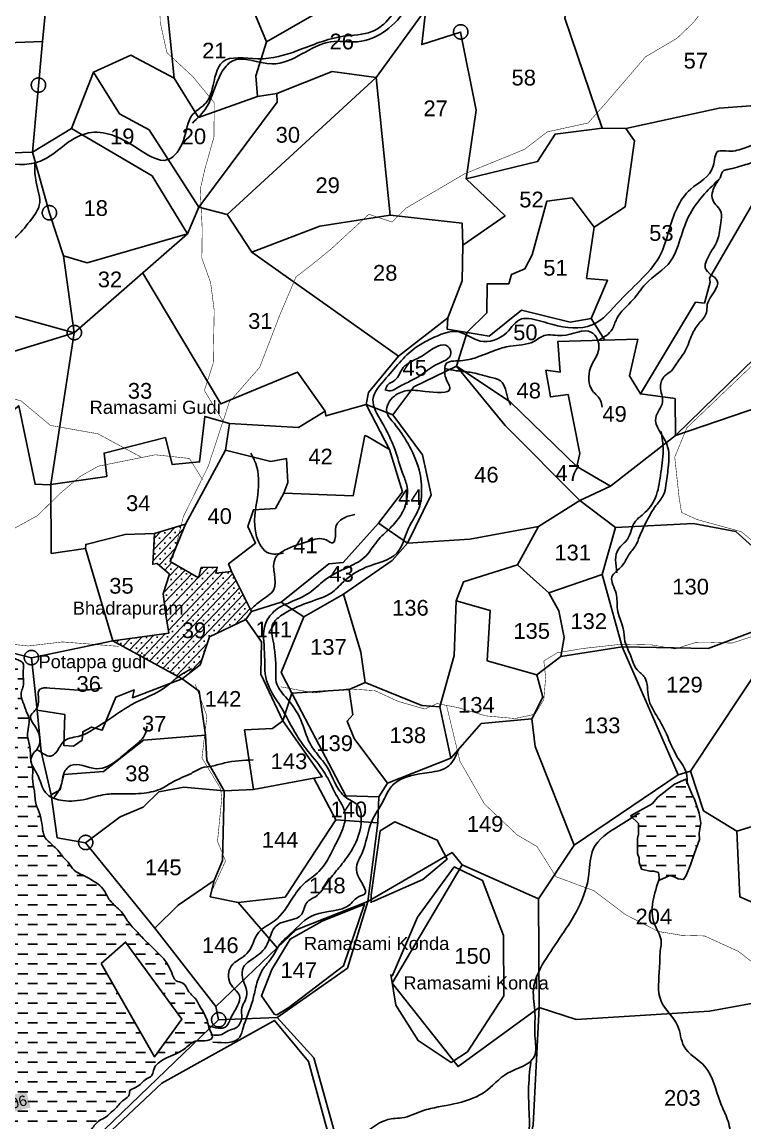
# Model space of a CAD drawing. Header units: feet. Extents: x 762418 to 770948, y 1592332 to 1602959.
# Drawn here: x 764764 to 766142, y 1597911 to 1600009 of the extents above; entities that cross this region are included whole.
import ezdxf
from ezdxf.enums import TextEntityAlignment as Align

# ---------------------------------------------------------------- set-up
doc = ezdxf.new("R2010")
doc.units = ezdxf.units.FT
doc.header["$LTSCALE"] = 15
doc.header["$MEASUREMENT"] = 0
doc.linetypes.add('ACAD_ISO02W100', pattern=[15, 12, -3])
doc.linetypes.add('HIDDEN2', pattern=[0.1875, 0.125, -0.0625])
for name, color, linetype in [('HILL', 17, 'Continuous'), ('PLOT', 7, 'Continuous'), ('PLOT NO', 7, 'Continuous'), ('ROADS', 6, 'Continuous'), ('STRUCTURE', 5, 'Continuous'), ('TANKS-STREAM', 4, 'Continuous'), ('VILLAGE', 30, 'Continuous'), ('VILLAGE STONES', 240, 'Continuous')]:
    doc.layers.add(name, color=color, linetype=linetype)
doc.styles.get("Standard").update_dxf_attribs({"font": 'arial.ttf'})
doc.linetypes.add('DOTS', pattern='A,1e-06,-3,["●",Standard,S=3,R=0,X=-1.25,Y=-1.25],-3', length=6.000001)

msp = doc.modelspace()

# ---------------------------------------------------------------- hatches: boundary and pattern name
at = {"layer": 'TANKS-STREAM'}
h = msp.add_hatch(dxfattribs=at)
h.set_pattern_fill('DASH', color=256, scale=150, style=0)
edge = h.paths.add_edge_path()
edge.add_spline(control_points=[(765121.9, 1598088.6), (765120.1, 1598093.2), (765118.5, 1598103.6), (765111.8, 1598118.7), (765103.4, 1598131.4), (765096.3, 1598147.5), (765081, 1598157.4), (765075.2, 1598177.7), (765054.9, 1598178.3), (765045, 1598219.2), (765011.3, 1598242.7), (764983, 1598274.8), (764966.1, 1598291.8), (764953.8, 1598315.5), (764931.1, 1598329.5), (764921.2, 1598357.7), (764899.8, 1598371.3), (764879.9, 1598382.4), (764862, 1598389.5), (764853.1, 1598407.4), (764841.7, 1598416.1), (764832.7, 1598430.8), (764819.7, 1598440.7), (764806.1, 1598454), (764803.7, 1598467.9), (764801.6, 1598482.8), (764798.3, 1598500), (764788.7, 1598518.9), (764788.9, 1598541.7), (764782.6, 1598565), (764785.8, 1598584.2), (764779.3, 1598605.1), (764781.1, 1598625.6), (764771.2, 1598652.7), (764782, 1598675.5), (764771.8, 1598694.1), (764767.5, 1598709.8), (764759.7, 1598725.5), (764766.1, 1598739.4), (764767.8, 1598751), (764766.1, 1598761.8), (764765.9, 1598774), (764768.9, 1598786.7), (764757.9, 1598791.9), (764747.8, 1598796), (764733.9, 1598798.1), (764719.3, 1598800.9), (764705, 1598803.4), (764689.2, 1598805.3), (764674.3, 1598813.4), (764659.6, 1598813.9), (764649.8, 1598816.2), (764642.4, 1598818), (764633.5, 1598815.8), (764622.4, 1598830), (764604.4, 1598826.3), (764588.9, 1598828.5), (764580.1, 1598832.3), (764571.8, 1598833.7), (764563.7, 1598835.1), (764551.2, 1598834.8), (764535.8, 1598831.8), (764517.6, 1598830.9), (764503, 1598831.2), (764489.1, 1598829.2), (764479.7, 1598821.5), (764468.3, 1598817.4), (764459.3, 1598810.8), (764448.7, 1598803.1), (764445.8, 1598787.3), (764440.8, 1598772.7), (764438.2, 1598758.2), (764433.8, 1598746.8), (764429.4, 1598735.2), (764429, 1598723.7), (764425.7, 1598702.2), (764420.4, 1598682.9), (764414.5, 1598664.2), (764411.5, 1598657.3), (764408.4, 1598649.9), (764398.7, 1598641.4), (764383.1, 1598639.6), (764372.5, 1598630.2), (764343.3, 1598622), (764319.4, 1598593.8), (764263.9, 1598579.8), (764271, 1598535.1), (764290.8, 1598510.3), (764283.8, 1598497.7), (764281.3, 1598493.1)], knot_values=[0, 0, 0, 0, 15.236643, 30.425916, 49.268111, 61.29899, 81.97814, 102.084858, 115.773053, 133.025963, 212.487691, 236.470845, 261.320268, 284.011501, 315.420284, 336.871803, 370.102665, 387.367181, 406.221294, 425.389789, 444.417436, 448.630932, 476.733578, 493.34505, 502.978873, 518.344501, 538.747502, 555.021144, 580.959896, 605.741593, 626.769073, 637.540012, 670.437107, 687.164076, 721.92825, 735.671965, 748.241369, 771.73054, 783.151148, 792.389286, 806.578996, 815.257846, 830.35944, 837.968441, 848.244294, 864.119195, 879.458499, 892.916471, 907.805913, 926.754154, 942.470551, 951.350167, 956.913802, 965.145952, 976.30659, 1003.989351, 1013.238331, 1023.360739, 1032.240389, 1038.707898, 1047.8548, 1069.523964, 1085.557036, 1102.48498, 1113.696263, 1126.399537, 1138.056874, 1149.595348, 1159.958466, 1176.000146, 1194.951457, 1207.140536, 1219.70994, 1231.701283, 1244.110557, 1253.800534, 1296.881363, 1304.104514, 1312.503788, 1319.655339, 1327.741907, 1349.904078, 1364.253051, 1368.591241, 1440.378916, 1472.491868, 1518.68343, 1544.304194, 1559.065831, 1559.065831, 1559.065831, 1559.065831], degree=3, periodic=0)
edge.add_spline(control_points=[(764281.3, 1598493.1), (764287.6, 1598487.1), (764296, 1598479.2), (764297, 1598464.8), (764298.9, 1598450.9), (764309, 1598437.9), (764308.7, 1598414), (764305.1, 1598392.3), (764317.7, 1598374.9), (764322.4, 1598359.8), (764311.2, 1598349.1), (764322.6, 1598335.8), (764303.1, 1598336.3), (764295.3, 1598331.5)], knot_values=[3087.78125, 3087.78125, 3087.78125, 3087.78125, 3112.178941, 3120.363638, 3130.354517, 3154.22091, 3165.810148, 3201.376333, 3214.590002, 3229.814529, 3244.457284, 3249.124742, 3273.020901, 3273.020901, 3273.020901, 3273.020901], degree=3, periodic=0)
edge.add_line((764295.3, 1598331.5), (764320.5, 1598311.9))
edge.add_line((764320.5, 1598311.9), (764353.8, 1598279.8))
edge.add_line((764353.8, 1598279.8), (764398.2, 1598231.6))
edge.add_line((764398.2, 1598231.6), (764414.4, 1598210.4))
edge.add_line((764414.4, 1598210.4), (764423, 1598193.4))
edge.add_spline(control_points=[(764423, 1598193.4), (764425.6, 1598191), (764427.1, 1598188.5), (764427, 1598185.5)], knot_values=[2881.608706, 2881.608706, 2881.608706, 2881.608706, 2893.940244, 2893.940244, 2893.940244, 2893.940244], degree=3, periodic=0)
edge.add_line((764427, 1598185.5), (764436.8, 1598159.7))
edge.add_line((764436.8, 1598159.7), (764447.6, 1598129.1))
edge.add_line((764447.6, 1598129.1), (764455.6, 1598093.9))
edge.add_line((764455.6, 1598093.9), (764469.1, 1598020.2))
edge.add_line((764469.1, 1598020.2), (764476.9, 1597976.7))
edge.add_line((764476.9, 1597976.7), (764484.1, 1597942.3))
edge.add_line((764484.1, 1597942.3), (764492.5, 1597897.9))
edge.add_line((764492.5, 1597897.9), (764504.5, 1597839.4))
edge.add_spline(control_points=[(764504.5, 1597839.4), (764506.8, 1597835.3), (764507.4, 1597829.7), (764507.4, 1597823.8)], knot_values=[2458.163018, 2458.163018, 2458.163018, 2458.163018, 2472.175117, 2472.175117, 2472.175117, 2472.175117], degree=3, periodic=0)
edge.add_line((764507.4, 1597823.8), (764512.3, 1597797.7))
edge.add_line((764512.3, 1597797.7), (764517.1, 1597791.6))
edge.add_spline(control_points=[(764517.1, 1597791.6), (764521.2, 1597792.2), (764538.9, 1597797.3), (764535.6, 1597758.8), (764566.5, 1597746.1), (764559.6, 1597715.1), (764580.2, 1597701.7), (764580.4, 1597682.8), (764582.3, 1597676.3)], knot_values=[2279.132492, 2279.132492, 2279.132492, 2279.132492, 2291.217587, 2323.130848, 2352.163072, 2376.944798, 2399.636054, 2419.56681, 2419.56681, 2419.56681, 2419.56681], degree=3, periodic=0)
edge.add_line((764582.3, 1597676.3), (764586, 1597669.5))
edge.add_spline(control_points=[(764586, 1597669.5), (764586.9, 1597668.8), (764589.6, 1597667.2), (764603.8, 1597667.4), (764617.4, 1597710.8), (764684.5, 1597699.4), (764693.4, 1597752.5), (764738.3, 1597763), (764767.7, 1597779.9), (764790.5, 1597797.2), (764792.3, 1597798.7)], knot_values=[2018.000325, 2018.000325, 2018.000325, 2018.000325, 2022.02068, 2029.038365, 2055.53743, 2132.66863, 2168.344071, 2184.632621, 2263.603679, 2270.536318, 2270.536318, 2270.536318, 2270.536318], degree=3, periodic=0)
edge.add_line((764775.2, 1597786.2), (764792.3, 1597798.7))
edge.add_spline(control_points=[(764792.3, 1597798.7), (764796.4, 1597801.8), (764810.5, 1597813.3), (764830.1, 1597831.9), (764848.7, 1597854), (764864.6, 1597871.2), (764882.8, 1597882.2), (764897.7, 1597897.4), (764908.6, 1597913.8), (764926.6, 1597919.8), (764934.7, 1597930.7), (764945.2, 1597937.4), (764951.6, 1597951.8), (764970.2, 1597957.4), (764968.7, 1597972.8), (764987.9, 1597976.9), (764995.8, 1597991.8), (765013.2, 1597997.5), (765016.2, 1598032.4), (765064.3, 1598035.1), (765087.9, 1598063.5), (765096.7, 1598065.4), (765097.8, 1598065.5)], knot_values=[1607.090717, 1607.090717, 1607.090717, 1607.090717, 1622.615075, 1661.472667, 1687.971606, 1709.46195, 1731.209096, 1751.046239, 1773.377104, 1788.028602, 1805.406726, 1812.89241, 1824.579445, 1851.867014, 1854.203438, 1868.474949, 1895.134325, 1906.164801, 1917.248685, 1988.239935, 2014.199034, 2018.000325, 2018.000325, 2018.000325, 2018.000325], degree=3, periodic=0)
edge.add_line((765097.8, 1598065.5), (765121.9, 1598088.6))
h.paths.add_polyline_path([(764686.4, 1598071.1), (764675.3, 1598000.3), (764542.3, 1597870.7), (764491.4, 1597999.5)], flags=16)
h.paths.add_polyline_path([(764680.2, 1598567.9), (764689, 1598663.3), (764744, 1598672.6), (764749.9, 1598600.1)], flags=16)
h.paths.add_polyline_path([(764426.3, 1598567.6), (764337.9, 1598566.3), (764342.6, 1598604.6), (764412, 1598622.2)], flags=16)
h.paths.add_polyline_path([(764914.9, 1598213.1), (764961.7, 1598254), (765069.5, 1598107.1), (765016.7, 1598035.1)], flags=16)
h = msp.add_hatch(dxfattribs=at)
h.set_pattern_fill('DASH', color=256, scale=150, style=0)
h.paths.add_polyline_path([(766059.8, 1598480.9), (766056.6, 1598500), (766053.4, 1598509.5), (766047.6, 1598527), (766042.3, 1598538.1), (766031.6, 1598564.6), (766009.9, 1598555.6), (765978.1, 1598530.7), (765966.9, 1598518), (765925.5, 1598494.7), (765940.9, 1598480.4), (765940.9, 1598470.3), (765940.9, 1598459.7), (765939.3, 1598451.8), (765938.8, 1598435.3), (765939.3, 1598423.1), (765942.5, 1598414.1), (765942, 1598405.7), (765946.7, 1598393.5), (765962.7, 1598389.2), (765970.1, 1598389.2), (765979.1, 1598387.1), (765981.2, 1598372.3), (765987.1, 1598374.9), (766000.9, 1598381.3), (766008.8, 1598378.6), (766016.8, 1598374.9), (766026.9, 1598373.3), (766032.2, 1598381.3), (766040.1, 1598401.4), (766047.6, 1598423.7), (766057.6, 1598449.6), (766056.6, 1598461.8)])
at = {"layer": 'VILLAGE', "linetype": 'Continuous'}
h = msp.add_hatch(dxfattribs=at)
h.set_pattern_fill('SACNCR', color=256, scale=150, angle=1.53032, style=0)
h.paths.add_polyline_path([(765017.3, 1599033.6), (765076, 1599051.1), (765046.8, 1598979.9), (765100.8, 1598949.2), (765106, 1598968.6), (765136.5, 1598969.5), (765134.4, 1598957.9), (765164.3, 1598961.3), (765202.4, 1598884.6), (765191.3, 1598869.6), (765121.8, 1598836.1), (765104.2, 1598782.9), (765070, 1598756), (764937.2, 1598828.5), (765044.2, 1598843.6), (765033.7, 1598918.6), (765045.8, 1598955.9), (765022.1, 1598976.5), (765013.7, 1598974.9)])
h.paths.add_polyline_path([(764852.9, 1598863.8), (765080.5, 1598863.8), (765080.5, 1598911.7), (764852.9, 1598911.7)], flags=9)

# ---------------------------------------------------------------- linework, layer by layer
at = {"layer": 'HILL'}
for points in [[(765432.4, 1598331), (765529.1, 1598373.3), (765575.7, 1598412.1), (765556.7, 1598448.4), (765475.6, 1598483.7), (765447.9, 1598466.5), (765430.6, 1598344), (765430.6, 1598329.3)], [(765471, 1598189.4), (765519.4, 1598301.6), (765589.1, 1598397.4), (765643.4, 1598371.3), (765683.1, 1598266.8), (765684, 1598151.4), (765614.3, 1598045), (765583.3, 1598024.7), (765520.4, 1598066.3), (765477.8, 1598134), (765468.1, 1598192)], [(765246.3, 1598116.2), (765221.1, 1598151.7), (765240.8, 1598202), (765275.9, 1598259.7), (765336.8, 1598293.8), (765417.9, 1598326.4), (765378.1, 1598208.5), (765273.5, 1598129.4), (765250.5, 1598115.5), (765244.2, 1598116.9)], [(765113.8, 1597495.8), (765444.5, 1597538.2), (765310.9, 1598026.1), (765246, 1598104.8), (765031.1, 1597985.2), (764913.8, 1597874.7), (764930.3, 1597820.2), (764963, 1597790.5), (765152.9, 1597786.7), (765113.8, 1597495.5)]]:
    msp.add_lwpolyline(points, dxfattribs=at)
at = {"layer": 'PLOT'}
for points in [[(764825.9, 1600207.3), (764803.3, 1599972.1), (764783.8, 1599760.8), (764858.6, 1599806.2), (764900.5, 1599913.8), (764971.9, 1599945.9), (765054.4, 1599902.3), (765038.6, 1600060.6)], [(764429.7, 1600151.6), (764433.3, 1599958.1), (764803.3, 1599972.1)], [(765213.9, 1599867.2), (765250.5, 1599872.6), (765356.5, 1599914.7), (765440, 1599903.5), (765535, 1600033.7), (765527.1, 1599966.2), (765601.5, 1599990), (765631, 1599841), (765612.1, 1599710), (765748.2, 1599742.9), (765781.9, 1599795.5), (765871.8, 1599806.7), (765800.5, 1600016.8), (765828.9, 1600138.5)], [(765230.7, 1599971.2), (765465.2, 1600106.4)], [(765054.4, 1599902.3), (765100.7, 1599827.4), (765213.9, 1599867.2), (765210.4, 1599906.3), (765230.7, 1599971.2), (765197.8, 1600051.3)], [(764433.3, 1599958.1), (764436.9, 1599767.3), (764527.8, 1599752.5), (764783.8, 1599760.8)], [(765101.4, 1599655.8), (765006.6, 1599803.8), (764950.2, 1599833.9), (764900.5, 1599913.8)], [(765101.4, 1599655.8), (765155.7, 1599642.2), (765440, 1599903.5), (765466.8, 1599641.1), (765604.2, 1599625.6), (765605.7, 1599583.3), (765686.2, 1599639.8), (765612.1, 1599710)], [(765080.2, 1599605.4), (765101.4, 1599655.8), (765250.9, 1599856.2), (765250.5, 1599872.6)], [(765871.8, 1599806.7), (765916.9, 1599806), (766094.7, 1599844.7), (766215.7, 1599853.5)], [(765080.2, 1599605.4), (765012.5, 1599715.8), (764858.6, 1599806.2)], [(765856.6, 1599618), (765915.3, 1599656.5), (765933.1, 1599782.9), (765916.9, 1599806)], [(764472.6, 1599524.6), (764863.9, 1599416.4), (764843.1, 1599563.5), (764816.4, 1599644.9), (764783.8, 1599760.8)], [(765576.9, 1599444.8), (765576, 1599423.3), (765656.1, 1599410.1), (765717.4, 1599459.6), (765810.3, 1599436.9), (765850.7, 1599443.4), (765881.6, 1599516.5), (765841.8, 1599520), (765856.6, 1599618), (765814.1, 1599673.8), (765766.1, 1599667.2), (765738.3, 1599565.4), (765724.2, 1599538.7), (765698.3, 1599527.6), (765693.3, 1599510.1), (765652.1, 1599510.1), (765651.4, 1599454.7), (765614.1, 1599417.5), (765593.3, 1599352.9), (765696.2, 1599284.8), (765823.3, 1599161.1), (765829.1, 1599186.3), (765806.8, 1599298.4), (765772.9, 1599294.1), (765764.3, 1599345.1), (765791.7, 1599341.5), (765787.1, 1599400), (765940, 1599404), (765923.8, 1599334.2), (765944.7, 1599299.7), (766050, 1599475), (766066.7, 1599473), (766077.6, 1599512.8), (766076.3, 1599520.5), (766198.4, 1599729.9)], [(765155.7, 1599642.2), (765202.6, 1599570.2), (765332.6, 1599619.7), (765466.8, 1599641.1)], [(766011.4, 1599220.4), (766416.7, 1599615.6)], [(766416.7, 1599615.6), (766393.8, 1599350.6), (766011.4, 1599220.4)], [(764863.9, 1599416.4), (765080.2, 1599605.4), (764888.5, 1599549.7), (764843.1, 1599563.5)], [(765202.6, 1599570.2), (765482.6, 1599371.9), (765576.9, 1599444.8), (765604.5, 1599515.3), (765605.7, 1599583.3)], [(765160.4, 1599243.6), (765291.7, 1599235.5), (765342.6, 1599266.9), (765290.3, 1599341.3), (765143.4, 1599280.8), (764994.5, 1599530)], [(765850.7, 1599443.4), (765877, 1599402.4)], [(764863.9, 1599416.4), (764121.3, 1599188)], [(764121.3, 1599188), (764535.8, 1599100.9), (764757.9, 1599277.1), (764789, 1599127.4), (764816.4, 1599126.6), (764818.8, 1599126.8), (764863.9, 1599416.4)], [(765342.6, 1599266.9), (765344, 1599257.8), (765421.4, 1599279.4), (765425.6, 1599302.7), (765482.6, 1599371.9)], [(765421.4, 1599279.4), (765471.9, 1599260.1), (765512, 1599313.1), (765593.3, 1599352.9)], [(765829, 1599096.8), (765686.7, 1599239.6), (765593.3, 1599352.9)], [(766393.8, 1599350.6), (766539.3, 1598590.5), (766236.3, 1598875), (766215, 1598958.1), (766126.9, 1599037.2), (766045.2, 1599052.7), (765897.4, 1599044.8)], [(766393.8, 1599350.6), (766606.2, 1599291), (766738.6, 1598797.5), (766740.9, 1598607.1), (766539.3, 1598590.5), (766128.8, 1598465.8), (766065.1, 1598504.3), (766040.2, 1598580.1), (766236.3, 1598875), (766073.7, 1598813.9), (765910, 1598817.5)], [(765887.3, 1599123.9), (766011.4, 1599220.4), (766010.8, 1599290.8), (765944.7, 1599299.7)], [(765421.4, 1599279.4), (765465.8, 1599193.7), (765423.7, 1599218.5), (765418.8, 1599220.3), (765396, 1599105.1), (765263.9, 1599110.7), (765271.3, 1599130.6), (765269.2, 1599176.5), (765239.3, 1599171.2), (765152.6, 1599192.5)], [(765444.5, 1599053), (765500, 1599015.4), (765545.2, 1599107.4), (765528.7, 1599183.6), (765471.9, 1599260.1)], [(764451, 1598881.6), (764782, 1598796.4), (764937.2, 1598828.5), (764885.6, 1599005.1), (764820, 1598995.4), (764818.8, 1599126.8), (764926.2, 1599142.5), (764920.7, 1599187), (765037.7, 1599216.6), (765051, 1599165), (765103, 1599170.1), (765112.8, 1599256.9), (765160.4, 1599243.6), (765152.6, 1599192.5), (765076, 1599051.1), (765017.3, 1599033.6), (764960.7, 1599031.9), (764885.7, 1599012.8), (764885.6, 1599005.1)], [(765164.3, 1598961.3), (765202.4, 1598884.6), (765258.9, 1598902.5), (765349.7, 1598975.7), (765377.2, 1598978.3), (765444.5, 1599053), (765490.7, 1599112.8), (765465.8, 1599193.7)], [(765823.3, 1599161.1), (765887.3, 1599123.9), (765829, 1599096.8)], [(765263.9, 1599110.7), (765248, 1599081.4), (765206, 1599078.8), (765195.3, 1599046.9), (765210, 1599015.2), (765158.6, 1598975.8), (765164.3, 1598961.3), (765134.4, 1598957.9), (765136.5, 1598969.5), (765106, 1598968.6), (765100.8, 1598949.2), (765046.8, 1598979.9), (765076, 1599051.1)], [(765871.6, 1598955.4), (765897.4, 1599044.8), (765829, 1599096.8), (765749.9, 1599046.9)], [(765017.3, 1599033.6), (765013.7, 1598974.9), (765022.1, 1598976.5), (765045.8, 1598955.9), (765033.7, 1598918.6), (765038.8, 1598878.2), (765044.2, 1598843.6), (764937.2, 1598828.5)], [(765500, 1599015.4), (765619, 1599022.7), (765749.9, 1599046.9), (765710.2, 1598973.8), (765606.6, 1598941.4), (765593.2, 1598904.8), (765589.1, 1598801), (765561.5, 1598703.1)], [(765500, 1599015.4), (765470.8, 1598982.1), (765378.1, 1598917.5), (765302.1, 1598874.3), (765258.9, 1598902.5)], [(765593.2, 1598904.8), (765658.1, 1598886.4), (765652.3, 1598790.7), (765746.9, 1598764), (765792.7, 1598798.8), (765799.1, 1598835.3), (765789.2, 1598885.8), (765770.1, 1598920.6), (765710.2, 1598973.8)], [(765770.1, 1598920.6), (765871.6, 1598955.4), (765910, 1598817.5), (765792.7, 1598798.8)], [(765418.9, 1598749.6), (765410.9, 1598807.3), (765378.1, 1598917.5)], [(765262.2, 1598676.2), (765220, 1598765), (765221, 1598826.8), (765191.3, 1598869.6), (765202.4, 1598884.6)], [(765191.3, 1598869.6), (765121.8, 1598836.1), (765104.2, 1598782.9), (765070, 1598756), (764937.2, 1598828.5)], [(765302.1, 1598874.3), (765258.9, 1598768.1), (765279.1, 1598729.2), (765382, 1598533.2), (765445.4, 1598531.5), (765443.2, 1598481.6), (765362.9, 1598487.6), (765321.4, 1598566.7), (765337.3, 1598569.5), (765262.2, 1598676.2), (765279.1, 1598729.2)], [(765818.1, 1598438.7), (766017, 1598573.1), (765910, 1598817.5)], [(764793.2, 1598696.8), (764782, 1598796.4)], [(764819.9, 1598534.8), (764800.8, 1598617.6), (764793.2, 1598696.8), (764846, 1598688), (764844.2, 1598628.9), (764862.6, 1598628.1), (764878.8, 1598639.3), (764880.1, 1598655.5), (764896.9, 1598664.2), (764917.2, 1598658.3), (764943.1, 1598721.6), (764978.3, 1598735), (764975.2, 1598720.1), (765070, 1598756)], [(765070, 1598756), (765102.2, 1598733), (765114.2, 1598648.9), (765117, 1598600.5), (765149.9, 1598542.8), (765206.1, 1598545.5), (765189, 1598658.9), (765242.1, 1598661.6), (765262.2, 1598676.2)], [(765746.9, 1598764), (765758.6, 1598721.5), (765737.1, 1598679.8), (765640.8, 1598671.1), (765582.5, 1598605.1)], [(765445.4, 1598531.5), (765461.6, 1598557.1), (765397.9, 1598642.3), (765384.7, 1598675.8), (765395.6, 1598687.5), (765388.9, 1598736.2), (765279.1, 1598729.2)], [(765388.9, 1598736.2), (765418.9, 1598749.6), (765527.3, 1598705.7), (765561.5, 1598703.1), (765582.5, 1598605.1), (765461.6, 1598557.1)], [(765737.1, 1598679.8), (765743.8, 1598626.9), (765818.1, 1598438.7), (765750.2, 1598336.4)], [(764885.6, 1598443.7), (764831.5, 1598453.1), (764819.9, 1598534.8), (764836.9, 1598544.6), (764844, 1598573.7), (764919.8, 1598579.4), (764995.8, 1598639.3), (765114.2, 1598648.9)], [(765206.1, 1598545.5), (765321.4, 1598566.7)], [(766017, 1598573.1), (766040.2, 1598580.1)], [(765149.9, 1598542.8), (765073.1, 1598549.6), (765025.4, 1598541), (764995.3, 1598511.7), (764951.6, 1598493), (764885.6, 1598443.7), (765017.5, 1598280.4), (765062.5, 1598324.6), (765130.7, 1598371.6), (765146.8, 1598409.5), (765149.9, 1598542.8)], [(765176.7, 1598329.4), (765266.4, 1598339.6), (765362.9, 1598487.6)], [(765443.2, 1598481.6), (765424.5, 1598331.4), (765585.1, 1598424.9), (765604.5, 1598401.3), (765471, 1598175.6), (765596.5, 1598016.6), (765751.4, 1598129.4), (765750.2, 1598336.4), (765604.5, 1598401.3)], [(765103.1, 1597486.1), (765289.8, 1597072.7), (765449.7, 1597152.5), (765459.5, 1597530.9), (765538.9, 1597467.1), (765689.8, 1597505.7), (765695.2, 1597626), (765678.4, 1597678.4), (765728.1, 1597706.6), (765739.6, 1597751.4), (765723.4, 1597828.6), (765740.2, 1597905.8), (765751.4, 1598129.4), (765822.3, 1598106.4), (766076.6, 1598122.1), (766201.9, 1598145), (766216.4, 1598209.7), (766224, 1598300.8), (766134.5, 1598340.4), (766128.8, 1598465.8)], [(765130.7, 1598371.6), (765123.5, 1598340.6), (765176.7, 1598329.4), (765251, 1598242.9), (765134.2, 1598131.5), (765017.5, 1598280.4)], [(765134.2, 1598131.5), (765139.5, 1598105.5), (765250.9, 1598110), (765385.5, 1598204.4), (765424.5, 1598331.4), (765287.2, 1598277.2), (765251, 1598242.9)], [(765139.5, 1598105.5), (764904.8, 1597880.4), (764594.3, 1597654.7), (764521.5, 1597786.1), (764474.6, 1597845.5), (764253, 1598100.9)], [(765250.9, 1598110), (765321.4, 1598033.4), (765443.7, 1597592.7), (765459.5, 1597530.9), (765103.1, 1597486.1)]]:
    msp.add_lwpolyline(points, dxfattribs=at)
at = {"layer": 'PLOT', "linetype": 'ACAD_ISO02W100'}
for centre in [(765601.6, 1599990.4), (764795.5, 1599888.9), (764816.4, 1599645.3), (764864, 1599416.8)]:
    msp.add_circle(centre, 13.7, dxfattribs=at)
at = {"layer": 'ROADS', "linetype": 'HIDDEN2', "ltscale": 10, "const_width": 1}
for points in [[(764967, 1600531.4), (764973.9, 1600443.1), (764995.2, 1600377.3), (765013.5, 1600328.3), (765019.3, 1600247.8), (765037.9, 1600173.6), (765042.9, 1600121.3), (765026.1, 1600064.9), (765028, 1600008.5), (765040.6, 1599951), (765090.2, 1599905.1), (765131, 1599855.3), (765130.6, 1599790.3), (765113.5, 1599729.8), (765104.3, 1599690), (765108.1, 1599615.4), (765107.4, 1599558.8), (765124.1, 1599512.4), (765131, 1599459.3), (765129.1, 1599358.3), (765112.3, 1599306.1), (765147.4, 1599248.5)], [(766097.3, 1600078.1), (766046.4, 1600008.8), (766014.4, 1599978.2), (765954.4, 1599942.9), (765878.9, 1599855), (765844.8, 1599816.6), (765767, 1599799.8), (765723.5, 1599766.4), (765608.7, 1599719.5), (765497.7, 1599654.5), (765470.8, 1599627.7), (765426.2, 1599642.5), (765355.7, 1599577.5), (765322, 1599550), (765287.1, 1599522.8), (765256.3, 1599450.5), (765217.8, 1599350.5), (765159.9, 1599284.4), (765119.5, 1599161.6), (765072.1, 1599065.7), (765052.3, 1598987.6)], [(766018.5, 1599102.4), (766010.2, 1599179.2), (766033.1, 1599235), (766263.9, 1599454.9), (766420.4, 1599607.7), (766609, 1599599.5), (766579.7, 1599429.5), (766583.3, 1599400.3), (766494.5, 1599339.5), (766421.3, 1599262.8), (766377.4, 1599150.9), (766342.6, 1599028.1), (766269.4, 1598874.6), (766243.8, 1598876.4), (766221.5, 1598966.9), (766137.1, 1599037.1), (766052.7, 1599060.2), (766023.1, 1599073.7), (766018.5, 1599102.4)], [(765108.8, 1599136.2), (765083.8, 1599176.7), (765018.6, 1599183.7), (764909.8, 1599162), (764875.8, 1599142.8), (764837.7, 1599110.8), (764793.8, 1599067.7), (764698.2, 1599015.2), (764648.6, 1598971), (764606.8, 1598963.2), (764522.6, 1598997.3), (764485.3, 1598998.1), (764407.4, 1598945.9), (764320.9, 1598893)], [(765258.2, 1598741.1), (765321.8, 1598729.4), (765386.6, 1598737.2), (765437.6, 1598733.8), (765482.9, 1598713), (765532.9, 1598698.7), (765556.7, 1598709.1), (765596.9, 1598701.3), (765649.2, 1598685.7), (765705.3, 1598680.6), (765743.4, 1598688.8), (765760.2, 1598716.8), (765763.7, 1598758.7), (765760.3, 1598790.5), (765786.2, 1598806), (765835, 1598814.2), (765908.4, 1598822.3), (765966.7, 1598821), (766010.8, 1598813.3), (766049.3, 1598825.4), (766084.3, 1598825.8), (766119.7, 1598824.5), (766177.6, 1598843.5)], [(765128.7, 1598356.4), (765152.6, 1598408.9), (765137.3, 1598446.2), (765145.3, 1598527.4), (765143.4, 1598546.5), (765107.6, 1598605.4), (765117.1, 1598685.2), (765094.7, 1598746.2)], [(765574.7, 1598705), (765600.1, 1598599.1), (765647, 1598517.4), (765709, 1598458.8), (765747.4, 1598436.3), (765783.5, 1598378.8), (765855.9, 1598352.1), (765916.3, 1598306.4), (765978.9, 1598274.3), (766023.5, 1598267), (766067, 1598265.8), (766132, 1598236.3), (766203.7, 1598180), (766218.4, 1598170.4), (766229.2, 1598138), (766313.9, 1598086.7), (766377.2, 1598013.2), (766470.9, 1597949.3), (766553.3, 1597863.1)]]:
    msp.add_lwpolyline(points, dxfattribs=at)
at = {"layer": 'ROADS', "linetype": 'DOTS', "ltscale": 0.5, "const_width": 1}
for points in [[(764992, 1599178.9), (764909.1, 1599223.7), (764818.3, 1599239.7), (764762.4, 1599286.5), (764609.7, 1599327.4), (764496.9, 1599360.3), (764321.9, 1599471.3), (764215.1, 1599534.2), (764094.3, 1599591), (763959.2, 1599714), (763914.3, 1599794.8), (763835.4, 1599861.6), (763745.5, 1599928.8), (763717.5, 1599958.7)], [(764703.8, 1598826.7), (764775.9, 1598819), (764841.4, 1598826.7), (764948.4, 1598818.3)]]:
    msp.add_lwpolyline(points, dxfattribs=at)
at = {"layer": 'TANKS-STREAM'}
for points in [[(765925.5, 1598494.7), (765966.9, 1598518), (765978.1, 1598530.7), (766009.9, 1598555.6), (766031.6, 1598564.6), (766031.6, 1598564.6), (766042.3, 1598538.1), (766047.6, 1598527), (766053.4, 1598509.5), (766056.6, 1598500), (766059.8, 1598480.9), (766056.6, 1598461.8), (766057.6, 1598449.6), (766047.6, 1598423.7), (766040.1, 1598401.4), (766032.2, 1598381.3), (766026.9, 1598373.3), (766026.9, 1598373.3), (766016.8, 1598374.9), (766016.8, 1598374.9), (766008.8, 1598378.6), (766000.9, 1598381.3), (766000.9, 1598381.3), (766000.9, 1598381.3), (765987.1, 1598374.9), (765981.2, 1598372.3), (765981.2, 1598372.3), (765981.2, 1598372.3), (765979.1, 1598387.1), (765970.1, 1598389.2), (765962.7, 1598389.2), (765962.7, 1598389.2), (765946.7, 1598393.5), (765946.7, 1598393.5), (765942, 1598405.7), (765942.5, 1598414.1), (765939.3, 1598423.1), (765938.8, 1598435.3), (765939.3, 1598451.8), (765940.9, 1598459.7), (765940.9, 1598470.3), (765940.9, 1598480.4), (765940.9, 1598480.4), (765925.5, 1598494.7)], [(764914.9, 1598213.1), (764961.7, 1598254), (765069.5, 1598107.1), (765016.7, 1598035.1), (764914.9, 1598213.1)]]:
    msp.add_lwpolyline(points, dxfattribs=at)
for points in [[(766096.9, 1599711.5), (766104.1, 1599725.8), (766111.8, 1599728), (766146, 1599737.3), (766171.9, 1599747.3), (766186.8, 1599759.4), (766205, 1599780.8), (766222.1, 1599801.2), (766258.4, 1599832), (766261.7, 1599862.3), (766263.5, 1599902.3), (766275, 1599924.9), (766277.2, 1599942.5), (766288.8, 1599979.4), (766303.7, 1599994.8), (766343.4, 1600021.2), (766398.7, 1600066.2), (766440, 1600102.5), (766455.5, 1600126.8), (766487.4, 1600141.6), (766523.8, 1600184.6), (766534.3, 1600228.1), (766547.6, 1600294.5), (766546, 1600376), (766557, 1600408.5), (766599.5, 1600460.8), (766601.7, 1600488.5), (766639.2, 1600523.2), (766666.7, 1600549.1), (766686.6, 1600566.2), (766690.4, 1600567.8), (766703.7, 1600552.4), (766730.1, 1600528.2), (766745, 1600515), (766772, 1600482.5), (766829.3, 1600444), (766832.6, 1600433.5), (766828.8, 1600413.7), (766824.4, 1600381.8), (766833.3, 1600334.1), (766818.4, 1600295), (766815.6, 1600255.9), (766790.8, 1600208.9), (766766, 1600167), (766770.4, 1600135.6), (766761.1, 1600107.6), (766732.9, 1600049.5), (766705.9, 1600028.6), (766704.8, 1599993.3), (766702.6, 1599979), (766710.9, 1599957), (766723, 1599933.3), (766755.5, 1599890.6), (766763.2, 1599859.3), (766764.3, 1599847.7), (766755, 1599826.2), (766734, 1599767), (766729, 1599738.4), (766714.2, 1599702.6), (766688.8, 1599658.6), (766678.3, 1599628.8), (766659, 1599588.4), (766640.9, 1599570.2), (766644.2, 1599516.3), (766635.9, 1599473.5), (766637.5, 1599415.7), (766632.6, 1599364), (766632, 1599332.6), (766626.5, 1599304), (766642, 1599294.9)], [(766463.4, 1600384.9), (766492.7, 1600359.7), (766511, 1600333.2), (766519.7, 1600310.8), (766514.2, 1600263.7), (766511, 1600236.2), (766504.6, 1600216.1), (766483.1, 1600183.3), (766451, 1600165.5), (766441.9, 1600154.5), (766419, 1600135.8), (766404.3, 1600126.6), (766386.4, 1600106), (766373.6, 1600092.3), (766362.6, 1600083.1), (766347.5, 1600074.5), (766317.2, 1600050), (766292, 1600022.1), (766262.7, 1600009.3), (766252.1, 1599991.4), (766243, 1599929.8), (766231.1, 1599905.1), (766228.8, 1599882.7), (766227.4, 1599865.3), (766221.9, 1599845.2), (766213.7, 1599827.8), (766184.3, 1599786.4), (766144.4, 1599769.5), (766113.3, 1599762.7), (766093.1, 1599762.7), (766083.5, 1599734.3), (766040.7, 1599690.6), (765998.9, 1599610.9), (765983.5, 1599567), (765905.8, 1599478.2), (765852.3, 1599431.3), (765777.2, 1599432), (765736.6, 1599442.9), (765717.7, 1599442.9), (765689, 1599416.4), (765638.8, 1599400.7), (765597.8, 1599418.1), (765544.5, 1599404.7), (765518.4, 1599390.2), (765459.5, 1599330.3), (765434.1, 1599289.3), (765450.8, 1599246), (765475.8, 1599194.1), (765490.7, 1599148.4), (765498.7, 1599125.2), (765487.4, 1599068.8), (765466.7, 1599043.8), (765442.4, 1599019.2), (765417.3, 1598987.5), (765383.9, 1598968.2), (765341.1, 1598944), (765312.7, 1598920.5), (765275.4, 1598902.1), (765244.5, 1598884.3), (765228.9, 1598861.1), (765227.1, 1598806.2), (765231, 1598753.2), (765257.9, 1598703.2), (765289.1, 1598647.6), (765309.8, 1598618.6), (765342.1, 1598576.4), (765363.5, 1598535.8), (765381, 1598496.1), (765376.3, 1598470), (765359.9, 1598435.1), (765330.9, 1598388.7), (765301.9, 1598365.1), (765280.4, 1598337.9), (765246.3, 1598294.7), (765216.2, 1598272.9), (765193.6, 1598232.1), (765163.5, 1598208.2), (765161.7, 1598175.2), (765179.1, 1598152), (765163.5, 1598111.2), (765153.3, 1598092.7), (765119.9, 1598094.5)], [(763597.9, 1599829), (763625.3, 1599854.8), (763702.8, 1599870.1), (763730.2, 1599894.8), (763759.8, 1599956.5), (763768.7, 1599964.4), (763828.8, 1599962.8), (763883.7, 1599962.8), (763922.7, 1599955.4), (763973.6, 1599964.5), (764044.2, 1599962.9), (764098, 1599922.8), (764135.5, 1599897.6), (764232.7, 1599891.2), (764345.6, 1599892.3), (764389.4, 1599839.1), (764460.2, 1599798.3), (764515.5, 1599748.3), (764550.3, 1599724), (764622.1, 1599727.2), (764690.1, 1599742.5), (764769, 1599737.7), (764803.2, 1599745.6), (764859.7, 1599784.6), (764891.3, 1599797.7), (764980.4, 1599770.9), (765042.6, 1599746.7), (765072.2, 1599783), (765090.3, 1599833.2), (765115.6, 1599855.3), (765127.2, 1599881.7), (765147.2, 1599933.3), (765214.2, 1599939.1), (765289.9, 1599954.6), (765376.9, 1599982), (765432.2, 1599990.9), (765492.5, 1600056.5), (765514.7, 1600097)], [(765521.4, 1600094.4), (765498.1, 1600036.8), (765458.4, 1599992.9), (765404.4, 1599971.7), (765353.6, 1599971.7), (765241.3, 1599929.3), (765165, 1599934.6), (765144.4, 1599911.7), (765116.3, 1599846.6), (765089.3, 1599816.3)], [(763964.7, 1599396.5), (763964.7, 1599393.7), (764023.3, 1599411.4), (764026.7, 1599412.1), (764058.7, 1599416.2), (764095.4, 1599416.2), (764122.7, 1599418.2), (764141.7, 1599420.9), (764162.8, 1599424.3), (764181.2, 1599443.4), (764186, 1599450.2), (764246.6, 1599461.7), (764258.8, 1599467.2), (764294.3, 1599469.2), (764318.1, 1599459), (764340.6, 1599454.3), (764371.2, 1599454.3), (764388.2, 1599474), (764411.4, 1599489.6), (764444.7, 1599499.8), (764488, 1599525.3), (764511.1, 1599528.7), (764560.8, 1599528.7), (764594.2, 1599528.7), (764633, 1599535.5), (764677.9, 1599545), (764717.4, 1599572.2), (764754.2, 1599600.8), (764782.1, 1599633.4), (764797.1, 1599659.6), (764791, 1599703.8), (764788.3, 1599737.8), (764788.3, 1599741.9)], [(765865.8, 1599402.5), (765890.5, 1599422.9), (765899.2, 1599442.6), (765930.7, 1599479.7), (765954.2, 1599509.3), (766002.4, 1599553.1), (766022.9, 1599602.2), (766042.7, 1599649.1), (766096.4, 1599710.8)], [(766095, 1599709.3), (766082.6, 1599686.8), (766082.6, 1599670), (766098.9, 1599645.8), (766098, 1599626.4), (766091.9, 1599593.7), (766070.7, 1599554), (766068.5, 1599540.3), (766091.4, 1599515.7), (766072.4, 1599470.3), (766070.6, 1599454.9), (766056.9, 1599434.6), (766043.2, 1599413.4), (766030.4, 1599382.1), (766014.1, 1599358.3), (766003.9, 1599344.1), (765991.3, 1599334.2), (765982.9, 1599313.8), (765986.9, 1599284.3), (765973.8, 1599254.5), (765994.8, 1599204.3), (765997.7, 1599159.1), (765993.3, 1599125.3), (765988.8, 1599107.5), (765974.4, 1599087.1), (765954.5, 1599053), (765943, 1599027.7), (765935.1, 1599009.8), (765922.2, 1598992.5), (765909.2, 1598971.1), (765890.3, 1598950.8), (765898.3, 1598919), (765900.7, 1598888.8), (765911.7, 1598852.1), (765915.2, 1598827.8), (765925.6, 1598801.4), (765938.5, 1598773.6), (765952.9, 1598758.7), (765959.9, 1598720.7), (765978.8, 1598680.9), (765994.2, 1598651.6), (766015.6, 1598606.5), (766032.5, 1598575.7), (766033.5, 1598556.3)], [(765124.7, 1598077.3), (765145.5, 1598078), (765158.7, 1598085.6), (765172.6, 1598090.4), (765183.6, 1598109.8), (765183.6, 1598128.5), (765189.9, 1598142.3), (765193.3, 1598158.9), (765185, 1598186.6), (765186.4, 1598205.3), (765201, 1598219.9), (765229.5, 1598245.2), (765250.9, 1598286.7), (765298.1, 1598307.5), (765308.5, 1598330.3), (765324.4, 1598340.7), (765345.9, 1598366.3), (765364.6, 1598390.5), (765381.9, 1598412), (765401.4, 1598444.3), (765411.8, 1598493.4), (765406.9, 1598512.8), (765383.3, 1598529.4), (765365.3, 1598550.9), (765346.6, 1598587.5), (765327.9, 1598612.5), (765311.3, 1598638.1), (765293.9, 1598683.4), (765266.8, 1598722.1), (765249.5, 1598749.8), (765248.8, 1598770.6), (765243.2, 1598830.5), (765243.2, 1598861), (765257.8, 1598876.2), (765280, 1598889.3), (765324.3, 1598906.7), (765354.1, 1598919.8), (765377.7, 1598941.3), (765420.7, 1598969), (765479.8, 1598996.3), (765502, 1599043.4), (765523.5, 1599086.3), (765526.9, 1599109.2), (765522.1, 1599154.8), (765500.5, 1599205.7), (765474.9, 1599243.1), (765460.3, 1599265.9), (765474.9, 1599295.7), (765499.8, 1599306.1), (765533.8, 1599304.7), (765581.1, 1599309.9), (765572, 1599333.4), (765571.4, 1599344.5), (765572.7, 1599355.6), (765601.2, 1599363.2), (765631.6, 1599369.4), (765666.3, 1599382.6), (765696.1, 1599390.9), (765741.1, 1599399.9), (765760.6, 1599411), (765795.2, 1599411), (765851.3, 1599417.2), (765862.4, 1599404.7), (765865.2, 1599385.3), (765849.3, 1599349.3), (765853.4, 1599305.7), (765868.7, 1599287), (765871.4, 1599274.6)], [(765458.2, 1599307.5), (765462, 1599316.7), (765476, 1599326), (765491.9, 1599350.1), (765506.2, 1599360.9), (765528.8, 1599372.7), (765539.4, 1599380), (765576.9, 1599390.5), (765583, 1599377.5), (765554, 1599355.2), (765524.4, 1599334.9), (765504.7, 1599324), (765480.1, 1599311.3), (765467.4, 1599305.6), (765456.9, 1599307.8)], [(765571.2, 1599348.1), (765593.2, 1599344.1), (765619.8, 1599341.1), (765657.3, 1599331.6), (765677.4, 1599324.6), (765692.4, 1599288.6), (765696.9, 1599278.1)], [(765899.7, 1598958.6), (765902.9, 1599003.9), (765919.9, 1599022.8), (765933.7, 1599054.9), (765950.1, 1599070.6), (765973.4, 1599102), (765982.9, 1599144.2), (765987.9, 1599192.4), (765984.2, 1599228.3)], [(764281.3, 1598493.1), (764286.8, 1598506.8), (764277.2, 1598530.5), (764274.9, 1598576.7), (764303.2, 1598591.7), (764365.1, 1598628.1), (764369.2, 1598629.5), (764381.6, 1598636.8), (764402.2, 1598645), (764408.1, 1598650.5), (764411.3, 1598656.9), (764414.5, 1598664.6), (764416.8, 1598671.5), (764427.4, 1598713.2), (764428.7, 1598722.8), (764430.1, 1598735.2), (764433.8, 1598746.6), (764437.9, 1598758.5), (764440.6, 1598770.3), (764445.7, 1598788.6), (764451.1, 1598803.7), (764458.9, 1598810.5), (764468.5, 1598816.9), (764479, 1598822), (764490, 1598828.4), (764501, 1598830.6), (764517.9, 1598831.1), (764533.9, 1598832), (764555.4, 1598834.8), (764564.6, 1598834.8), (764571, 1598833.8), (764579.7, 1598832), (764589.3, 1598828.8), (764598.4, 1598827.4), (764625.8, 1598823.8), (764635, 1598817.4), (764643.2, 1598817.4), (764648.7, 1598816.5), (764657.4, 1598814.7), (764672.9, 1598812.4), (764690.8, 1598806), (764705.4, 1598803.2), (764718.7, 1598801), (764733.8, 1598798.2), (764749.3, 1598795), (764758.9, 1598791.4), (764765.3, 1598787.2), (764766.2, 1598772.2), (764766.2, 1598763.5), (764767.2, 1598749.3), (764765.8, 1598740.2), (764762.6, 1598729.2), (764768.1, 1598706.4), (764772.2, 1598694.5), (764777.2, 1598681.7), (764774.8, 1598647), (764778.3, 1598630.7), (764781.8, 1598598), (764784.2, 1598587.5), (764784.2, 1598566.4), (764787.7, 1598541.9), (764791.2, 1598516.2), (764797, 1598501), (764801.7, 1598481.2), (764804.1, 1598466), (764806.4, 1598456.6), (764816.9, 1598443.8), (764836.8, 1598423.9), (764839.2, 1598420.4), (764852, 1598406.4), (764863.7, 1598391.2), (764880.1, 1598381.9), (764895.3, 1598373.7), (764921, 1598352.7), (764931.6, 1598334), (764953.8, 1598311.8), (764966.6, 1598293.1), (764983, 1598274.4), (764999.4, 1598256.9), (765050, 1598195.6), (765058.2, 1598180.4), (765071.1, 1598175.8), (765082.8, 1598159.4), (765096.8, 1598144.2), (765102.6, 1598133.7), (765112, 1598117.4), (765117.9, 1598103.3), (765122.5, 1598087), (765126, 1598080), (765127.2, 1598071.8), (765113.2, 1598066), (765094.5, 1598064.8), (765073.4, 1598049.6), (765014.9, 1598009.4), (765011.4, 1597998.9), (765002, 1597993), (764981, 1597976.7), (764969.3, 1597968.5), (764969.3, 1597966.2), (764950.6, 1597946.3), (764943.5, 1597937), (764937.7, 1597932.3), (764924.8, 1597920.6), (764912, 1597913.6), (764896.8, 1597897.3), (764882.7, 1597883.2), (764865.2, 1597870.4), (764850, 1597855.2), (764832.4, 1597835.3), (764804.4, 1597808.5), (764786.8, 1597794.5), (764716.6, 1597758.2), (764701.4, 1597752.4), (764682.7, 1597722), (764613.6, 1597687.7), (764596.1, 1597667.9), (764589.1, 1597667.9), (764577.4, 1597698.2), (764564.5, 1597716.9), (764561, 1597741.5), (764542.3, 1597763.6), (764529.4, 1597792.9), (764513.4, 1597791.5), (764504.5, 1597839.4), (764474.5, 1597859.4), (764467.4, 1597873.5), (764459.2, 1597884), (764444, 1597900.3), (764431.2, 1597926), (764418.3, 1597942.4), (764398.4, 1597952.9), (764384.4, 1597969.3), (764375, 1597984.4), (764385.5, 1598009.6), (764389, 1598026), (764396, 1598040), (764400.7, 1598059.9), (764406.5, 1598085.6), (764410, 1598101.9), (764411.2, 1598122.9), (764411.2, 1598137), (764412.4, 1598158), (764427, 1598185.5), (764382.3, 1598219.6), (764377.1, 1598227.7), (764347, 1598255.4), (764338.3, 1598271.1), (764320.9, 1598283.2), (764298.9, 1598297.7), (764295.3, 1598331.5), (764316.8, 1598341.9), (764314.5, 1598346), (764319.1, 1598359.9), (764316.8, 1598374.9), (764310.4, 1598386.5), (764308.6, 1598422), (764308.1, 1598433.6), (764298.8, 1598455.6), (764297.1, 1598465.4), (764295.9, 1598473.5), (764281.3, 1598493.1)], [(764793.9, 1598620.8), (764822, 1598609.9), (764830.3, 1598617.6), (764845, 1598638), (764875.1, 1598647.6), (764903.9, 1598662.3), (764928.2, 1598677.6), (764972.3, 1598706.4), (765042, 1598743.4), (765058, 1598756.8), (765087.4, 1598776)], [(765205.1, 1598601.5), (765150.7, 1598595.8), (765127.1, 1598590), (765107.3, 1598586.2), (765087.4, 1598576), (765051.6, 1598559.4), (765032.4, 1598547.9), (764997.3, 1598538.3), (764953.2, 1598537), (764923.1, 1598535.7), (764886.6, 1598526.8), (764841.9, 1598524.2), (764812.5, 1598535.7), (764792, 1598576.6), (764781.1, 1598601.5), (764786.3, 1598614.3), (764793.9, 1598623.9), (764792.7, 1598659.6), (764780.5, 1598685.2), (764793.9, 1598703.1), (764797.8, 1598736.3), (764817, 1598738.8), (764888.5, 1598735.1), (764917.3, 1598738.9)], [(764823.9, 1598527.4), (764839.9, 1598557.4), (764843.1, 1598573.4), (764856.5, 1598590.7), (764905.8, 1598584.9), (764949.9, 1598604.1), (764974.2, 1598624.5), (764997.8, 1598648.8), (765003, 1598666)], [(765128.4, 1598063.5), (765180, 1598073), (765186.4, 1598090.8), (765203.6, 1598139.8), (765210, 1598165.9), (765224, 1598202.2), (765240.6, 1598223.8), (765256.5, 1598249.9), (765276.2, 1598269.6), (765322.2, 1598306.2), (765390.4, 1598326), (765407.6, 1598341.2), (765417.1, 1598345.1), (765403.1, 1598387.1), (765412.7, 1598422.7), (765432.4, 1598486), (765452.8, 1598521.6), (765466.8, 1598547.7), (765475.1, 1598556.6), (765541.4, 1598577.6), (765579, 1598590.3), (765597.5, 1598621.3)], [(765376.3, 1597873.4), (765387.3, 1597876.1), (765391.4, 1597877.5), (765416.1, 1597888.5), (765446.4, 1597909.1), (765472.5, 1597917.3), (765489, 1597918.7), (765528.8, 1597932.4), (765544, 1597936.5), (765603.1, 1597948.9), (765647, 1597968.1), (765691, 1598003.8), (765741.9, 1598035.3), (765743.3, 1598075.5), (765743.3, 1598118.1), (765740.5, 1598163.4), (765761.1, 1598216.9), (765825.8, 1598319), (765846.4, 1598383.6), (765854.7, 1598431.6), (765902.8, 1598475.5), (765942.6, 1598500.3)], [(765981.2, 1598376.3), (765971.6, 1598288.5), (765984, 1598258.3), (765982.6, 1598236.3), (765981.2, 1598204.7), (765984, 1598141.6), (766015.6, 1598094.9), (766028, 1598055.1), (766067.8, 1598016.6), (766096.7, 1597949.4), (766109, 1597920.6), (766115.9, 1597886.2), (766106.3, 1597853.3), (766070.7, 1597763.2), (766061, 1597672.6), (766043.2, 1597630.1), (766028.1, 1597584.8)], [(765442.5, 1597595.8), (765467.3, 1597598.5), (765501.6, 1597609.5), (765540.1, 1597630.1), (765562.1, 1597641.1), (765608.9, 1597668.5), (765703.7, 1597717.9), (765740.8, 1597766), (765743.5, 1597820.9), (765733.9, 1597837.4), (765731.2, 1597870.3), (765732.6, 1597915.6), (765731.1, 1597970.9), (765735.3, 1598025.8)]]:
    msp.add_spline(points, degree=3, dxfattribs=at)
at = {"layer": 'TANKS-STREAM', "linetype": 'ByBlock'}
for points in [[(765263.4, 1598996.2), (765235.2, 1598996.1), (765211.9, 1599028.1), (765214.3, 1599108.1), (765210.2, 1599166.9), (765200.9, 1599186.6)], [(765200.7, 1598888.4), (765220, 1598905.4), (765244.6, 1598926.6), (765247.5, 1598986), (765265.2, 1599001.6), (765312.2, 1599019), (765344.5, 1599021.3), (765357.7, 1599015.5), (765362.5, 1599033.6), (765364.1, 1599048.7), (765379.5, 1599063.6), (765399.2, 1599069.5)]]:
    msp.add_spline(points, degree=3, dxfattribs=at)
at = {"layer": 'VILLAGE', "linetype": 'ByBlock', "const_width": 1}
msp.add_lwpolyline([(765017.3, 1599033.6), (765076, 1599051.1), (765046.8, 1598979.9), (765100.8, 1598949.2), (765106, 1598968.6), (765136.5, 1598969.5), (765134.4, 1598957.9), (765164.3, 1598961.3), (765202.4, 1598884.6), (765191.3, 1598869.6), (765121.8, 1598836.1), (765104.2, 1598782.9), (765070, 1598756), (764937.2, 1598828.5), (765044.2, 1598843.6), (765033.7, 1598918.6), (765045.8, 1598955.9), (765022.1, 1598976.5), (765013.7, 1598974.9), (765017.3, 1599033.6)], dxfattribs=at)
at = {"layer": 'VILLAGE STONES', "color": 0, "linetype": 'ACAD_ISO02W100'}
for centre in [(764782.1, 1598796.8), (764885.7, 1598444.1), (765139.6, 1598105.9)]:
    msp.add_circle(centre, 13.7, dxfattribs=at)

# ---------------------------------------------------------------- texts
at = {"layer": 'PLOT NO'}
for s, p in [('26', (765374.5, 1599972.1)), ('21', (765131.2, 1599954.7)), ('57', (766050.4, 1599935.5)), ('58', (765721.9, 1599903.2)), ('27', (765553.7, 1599844.6)), ('19', (764955.5, 1599791.1)), ('20', (765092.3, 1599791.1)), ('30', (765271.6, 1599794)), ('29', (765347.6, 1599697.9)), ('52', (765736.7, 1599670.6)), ('18', (764904.8, 1599654.4)), ('53', (765984.7, 1599606.8)), ('51', (765782.5, 1599540.4)), ('32', (764932, 1599518.2)), ('28', (765457.4, 1599530.8)), ('31', (765219.1, 1599438.9)), ('50', (765725.1, 1599417.2)), ('45', (765513.8, 1599349.4)), ('33', (764989.4, 1599305.7)), ('48', (765731.5, 1599306.2)), ('49', (765895.3, 1599261.6)), ('42', (765334, 1599180.3)), ('46', (765650.6, 1599145.7)), ('47', (765805.9, 1599148.9)), ('44', (765505.5, 1599102.7)), ('34', (764986, 1599091.4)), ('40', (765141.4, 1599066.7)), ('41', (765305.2, 1599011)), ('131', (765815.4, 1598997.2)), ('43', (765374.3, 1598956.6)), ('35', (764953.9, 1598933.8)), ('130', (766040.6, 1598932.2)), ('136', (765505.6, 1598891.8)), ('132', (765846, 1598866.3)), ('39', (765092.4, 1598849)), ('141', (765244.9, 1598850.6)), ('135', (765737.1, 1598847.6)), ('137', (765349.1, 1598817.1)), ('36', (764891.4, 1598746.6)), ('129', (766028.7, 1598745.2)), ('142', (765147.8, 1598718)), ('134', (765631.6, 1598706.6)), ('37', (765016.4, 1598670.7)), ('133', (765871.5, 1598667.5)), ('139', (765361, 1598633.5)), ('138', (765500.5, 1598648.8)), ('143', (765273.8, 1598599)), ('38', (764984.3, 1598575.8)), ('140', (765387.8, 1598507.2)), ('149', (765648.1, 1598479.4)), ('144', (765256.8, 1598449.4)), ('145', (765033.8, 1598396.7)), ('148', (765346.9, 1598362.1)), ('204', (765970.3, 1598302.8)), ('146', (765142.6, 1598248.2)), ('150', (765624.3, 1598227.8)), ('147', (765292.4, 1598200.6)), ('203', (766024.7, 1597956.9))]:
    msp.add_text(s, height=30, dxfattribs=at).set_placement(p, align=Align.MIDDLE_CENTER)
at = {"layer": 'STRUCTURE', "color": 5, "insert": (764560.2, 1597906.5), "char_height": 20, "width": 215.193, "attachment_point": 1, "rotation": 15.0364, "bg_fill": 1, "box_fill_scale": 1.3, "bg_fill_color": 7, "bg_fill_true_color": 16777215, "bg_fill_transparency": 4390977}
msp.add_mtext('\\pi1.1982;UT@KM 272.106', dxfattribs=at)
at = {"layer": 'VILLAGE', "linetype": 'ByBlock'}
msp.add_text('Bhadrapuram', height=25, dxfattribs=at).set_placement((764860.9, 1598878.7))
at = {"layer": 'VILLAGE STONES', "color": 0, "linetype": 'ByBlock'}
for s, p in [('Ramasami Gudi', (764893.2, 1599261.8)), ('Potappa gudi', (764795.5, 1598776.6)), ('Ramasami Konda', (765302.3, 1598239)), ('Ramasami Konda', (765492.1, 1598163.7))]:
    msp.add_text(s, height=25, dxfattribs=at).set_placement(p)

doc.saveas('drawing.dxf')
